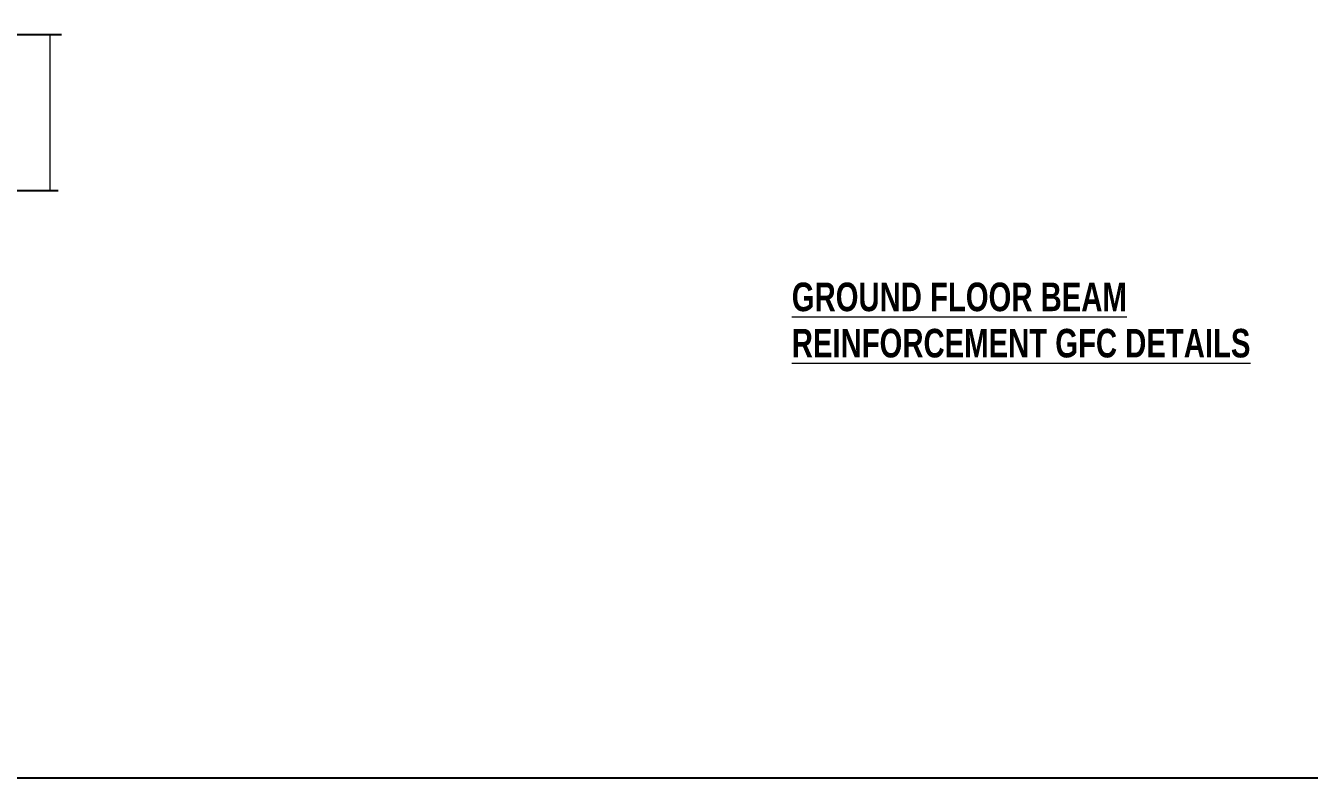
# Model space of a CAD drawing. Header units: millimetres. Extents: x 39642 to 122100, y 15829 to 56435.
# Drawn here: x 68215 to 86190, y 15829 to 26371 of the extents above; entities that cross this region are included whole.
import ezdxf

# ---------------------------------------------------------------- set-up
doc = ezdxf.new("R2010")
doc.units = ezdxf.units.MM
doc.linetypes.add('HIDDEN', pattern=[9.525, 6.35, -3.175])
doc.layers.add('-S-MISC', color=8, linetype='Continuous')
doc.layers.add('S- Structural', color=5, linetype='Continuous')
doc.layers.add('-STR-COLUMN', color=5, linetype='HIDDEN', lineweight=13)
doc.layers.add('G-ANNO-TEXT', color=7, linetype='Continuous', lineweight=18)
doc.styles.add('Swis721 LtCn BT_2', font='swisscl.ttf', dxfattribs={"height": 244.992296})

msp = doc.modelspace()

# ---------------------------------------------------------------- linework, layer by layer
at = {"layer": '-S-MISC', "linetype": 'ByBlock', "ltscale": 1000, "elevation": 0}
for points in [[(66453.4, 26247.9), (67487.7, 26247.9), (67518.6, 26307.6), (67518.6, 26187.4), (67588.9, 26247.9), (68717, 26247.9)], [(66559.5, 24047.9), (67607.6, 24061.1), (67638.5, 24120.7), (67638.5, 24000.6), (67688.4, 24061.1), (68668.4, 24061.1)]]:
    msp.add_lwpolyline(points, dxfattribs=at)
at = {"layer": '-STR-COLUMN', "linetype": 'Continuous', "ltscale": 10}
msp.add_line((68559.5, 24047.9, 0), (68559.5, 26247.9, 0), dxfattribs=at)
at = {"layer": 'S- Structural', "ltscale": 20}
msp.add_lwpolyline([(39641.8, 56435.3), (122100, 56435.3), (122100, 15829.3), (39641.8, 15829.3)], close=True, dxfattribs=at)

# ---------------------------------------------------------------- texts
at = {"layer": 'G-ANNO-TEXT', "color": 6, "insert": (78942.7, 22772.5), "char_height": 400, "width": 7912.633, "attachment_point": 1, "line_spacing_factor": 0.971848, "style": 'Swis721 LtCn BT_2'}
msp.add_mtext('\\pxt10,15;{\\fSwis721 LtCn BT|b1|i0|c0|p34;\\LGROUND FLOOR BEAM REINFORCEMENT GFC DETAILS }', dxfattribs=at)

doc.saveas('drawing.dxf')
